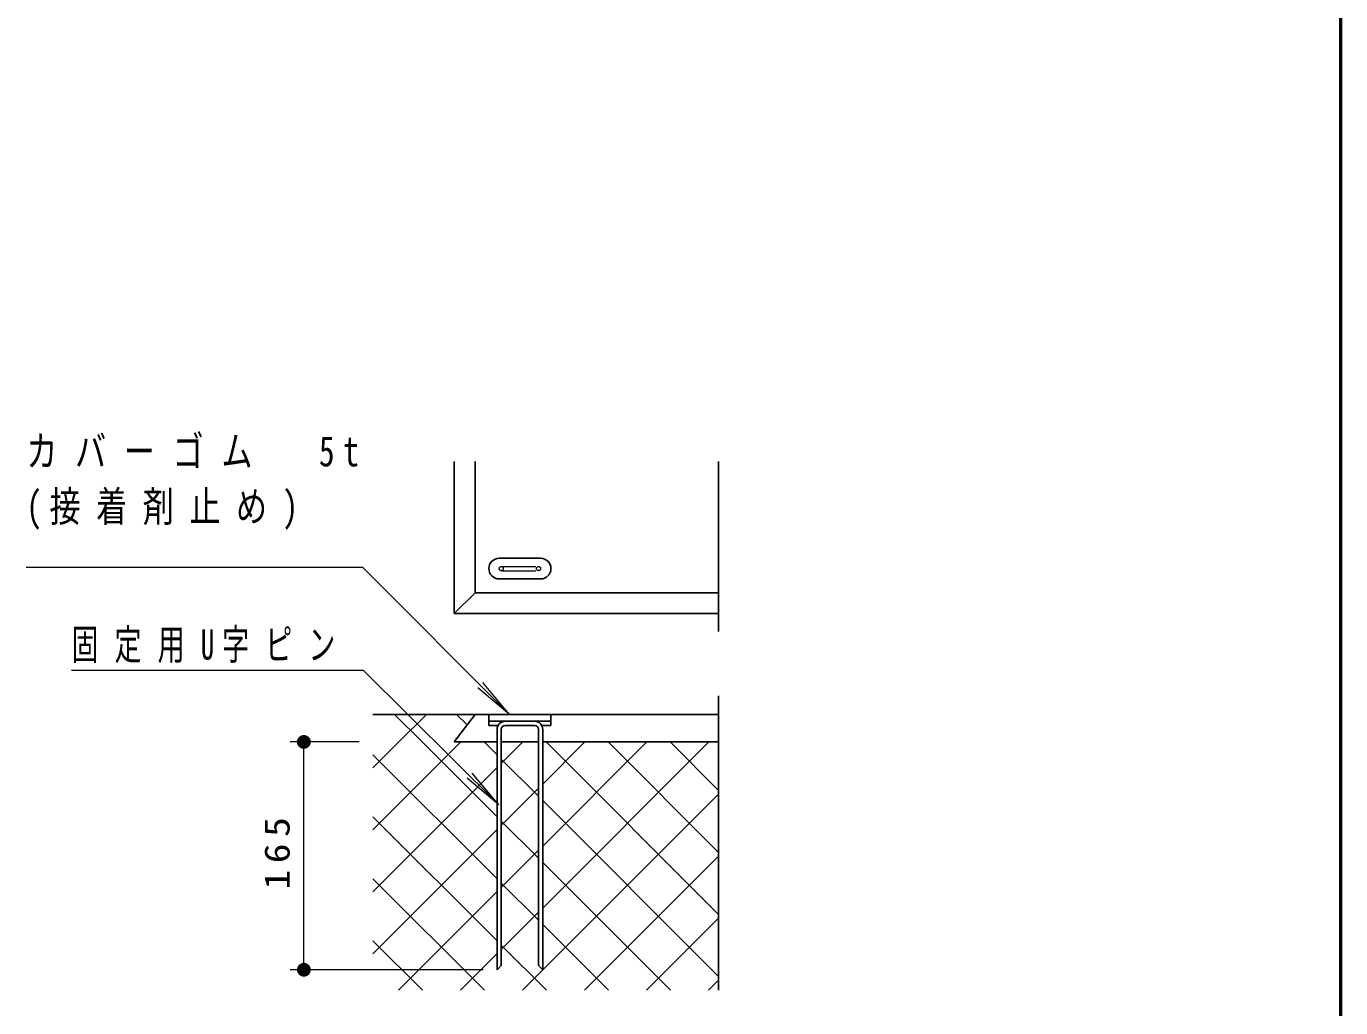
# Model space of a CAD drawing. Units: millimetres on the paper, scale 1:50. Extents: x -365 to 0, y -19 to 257.
# Drawn here: x -95.2 to 0, y 65.2 to 136.3 of the extents above; entities that cross this region are included whole.
import ezdxf

# ---------------------------------------------------------------- set-up
doc = ezdxf.new("R2010")
doc.units = ezdxf.units.MM
doc.linetypes.add('USER1', pattern=[4.5, 2.5, -2])
doc.layers.add('LY_1', color=7, linetype='Continuous', lineweight=25)
doc.styles.add('ＭＳ ゴシック', font='')
doc.styles.get('ＭＳ ゴシック').set_extended_font_data('MS Gothic')

# ---------------------------------------------------------------- blocks, each defined once
blk = doc.blocks.new('filled_dot')
at = {"color": 0, "linetype": 'Continuous', "lineweight": -2, "const_width": 1.25}
blk.add_lwpolyline([(-0.625, 0, 1), (0.625, 0, 1)], format="xyb", close=True, dxfattribs=at)

msp = doc.modelspace()

# ---------------------------------------------------------------- linework, layer by layer
at = {"layer": 'LY_1', "lineweight": 50}
msp.add_line((0, 0), (0, 257), dxfattribs=at)
at = {"layer": 'LY_1'}
for p, q in [((-64.177, 104.782), (-64.177, 93.767)), ((-62.677, 104.782), (-62.677, 95.267)), ((-45.038, 104.782), (-45.038, 92.459)), ((-60.927, 97.767), (-57.927, 97.767)), ((-60.927, 96.267), (-57.927, 96.267)), ((-62.677, 95.267), (-64.177, 93.767)), ((-62.677, 95.267), (-45.038, 95.267)), ((-64.177, 93.767), (-45.038, 93.767)), ((-45.038, 87.807), (-45.038, 66.484)), ((-70.066, 86.464), (-45.038, 86.464)), ((-64.177, 84.464), (-62.677, 86.464)), ((-61.677, 86.464), (-61.677, 85.664)), ((-61.677, 85.964), (-57.177, 85.964)), ((-61.677, 85.664), (-60.996, 85.664)), ((-60.477, 85.664), (-58.377, 85.664)), ((-57.857, 85.664), (-57.177, 85.664)), ((-57.177, 86.464), (-57.177, 85.664)), ((-61.077, 85.364), (-61.077, 67.964)), ((-60.777, 85.364), (-60.777, 68.264)), ((-58.077, 85.364), (-58.077, 68.264)), ((-57.777, 85.364), (-57.777, 67.964)), ((-64.177, 84.464), (-61.077, 84.464)), ((-60.777, 84.464), (-58.077, 84.464)), ((-57.777, 84.464), (-45.038, 84.464)), ((-61.077, 67.964), (-60.777, 68.264)), ((-57.777, 67.964), (-58.077, 68.264))]:
    msp.add_line(p, q, dxfattribs=at)
at = {"layer": 'LY_1', "lineweight": 13}
for p, q in [((-95.164, 97.12), (-70.824, 97.12)), ((-70.824, 97.12), (-60.175, 86.464)), ((-91.892, 89.67), (-70.774, 89.67)), ((-70.774, 89.67), (-60.95, 79.916)), ((-60.175, 86.464), (-62.103, 88.763)), ((-60.175, 86.464), (-62.473, 88.393)), ((-66.504, 84.464), (-68.504, 86.464)), ((-68.2, 84.464), (-66.2, 86.464)), ((-63.25, 85.7), (-64.014, 86.464)), ((-71.066, 84.464), (-76.066, 84.464)), ((-75.066, 67.964), (-75.066, 84.464)), ((-70.066, 78.108), (-63.71, 84.464)), ((-70.066, 82.598), (-68.2, 84.464)), ((-61.077, 79.037), (-66.504, 84.464)), ((-61.077, 83.527), (-62.014, 84.464)), ((-60.777, 82.907), (-59.22, 84.464)), ((-57.777, 72.437), (-45.749, 84.464)), ((-57.777, 76.927), (-50.24, 84.464)), ((-57.777, 81.417), (-54.73, 84.464)), ((-45.038, 71.979), (-57.524, 84.464)), ((-45.038, 76.469), (-53.033, 84.464)), ((-45.038, 80.959), (-48.543, 84.464)), ((-61.077, 74.547), (-70.066, 83.536)), ((-58.077, 80.527), (-60.777, 83.227)), ((-70.066, 73.618), (-61.077, 82.607)), ((-60.95, 79.916), (-62.886, 82.207)), ((-60.95, 79.916), (-63.255, 81.836)), ((-60.777, 78.417), (-58.077, 81.117)), ((-59.24, 66.484), (-45.038, 80.685)), ((-45.038, 67.489), (-57.777, 80.227)), ((-61.077, 70.057), (-70.066, 79.046)), ((-70.066, 69.128), (-61.077, 78.117)), ((-58.077, 76.037), (-60.777, 78.737)), ((-60.777, 73.927), (-58.077, 76.627)), ((-54.749, 66.484), (-45.038, 76.195)), ((-48.524, 66.484), (-57.777, 75.737)), ((-61.994, 66.484), (-70.066, 74.556)), ((-58.077, 71.547), (-60.777, 74.247)), ((-68.22, 66.484), (-61.077, 73.627)), ((-60.777, 69.437), (-58.077, 72.137)), ((-50.259, 66.484), (-45.038, 71.705)), ((-53.014, 66.484), (-57.777, 71.247)), ((-66.484, 66.484), (-70.066, 70.066)), ((-57.504, 66.484), (-60.777, 69.757)), ((-63.73, 66.484), (-61.077, 69.137)), ((-62.077, 67.964), (-76.066, 67.964)), ((-45.769, 66.484), (-45.038, 67.215))]:
    msp.add_line(p, q, dxfattribs=at)
at = {"layer": 'LY_1', "linetype": 'USER1', "lineweight": 13}
for p, q in [((-60.777, 97.167), (-58.077, 97.167)), ((-60.777, 96.867), (-58.077, 96.867))]:
    msp.add_line(p, q, dxfattribs=at)
for centre in [(-60.777, 97.017), (-58.077, 97.017)]:
    msp.add_circle(centre, 0.15, dxfattribs=at)
at = {"layer": 'LY_1'}
for centre, radius, start, end in [((-60.927, 97.017), 0.75, 90, 180), ((-57.927, 97.017), 0.75, 0, 90), ((-60.927, 97.017), 0.75, 179.99999, 270), ((-57.927, 97.017), 0.75, 270, 0), ((-60.477, 85.364), 0.6, 90, 180), ((-60.477, 85.364), 0.3, 90, 180), ((-58.377, 85.364), 0.6, 0, 90), ((-58.377, 85.364), 0.3, 0, 90)]:
    msp.add_arc(centre, radius, start, end, dxfattribs=at)

# ---------------------------------------------------------------- block references
at = {"layer": 'LY_1', "lineweight": 13, "xscale": 0.4, "yscale": 0.4}
for p, rotation in [((-75.066, 84.464), 270), ((-75.066, 67.964), 90)]:
    msp.add_blockref('filled_dot', p, dxfattribs=dict(at, rotation=rotation))

# ---------------------------------------------------------------- texts
at = {"layer": 'LY_1', "char_height": 2.199, "style": 'ＭＳ ゴシック'}
for s, insert, attachment_point in [('\\T1.57;\\W0.75;カバーゴム\u30005t', (-95.164, 106.62), 1), ('\\T1.5;\\W0.75;(接着剤止め)', (-95.164, 102.62), 1), ('\\T1.6;\\W0.65;固定用U字ピン', (-91.892, 90.17), 7)]:
    msp.add_mtext(s, dxfattribs=dict(at, insert=insert, attachment_point=attachment_point))
at = {"layer": 'LY_1', "insert": (-76.066, 76.631), "char_height": 1.833, "attachment_point": 8, "rotation": 90, "style": 'ＭＳ ゴシック'}
msp.add_mtext('\\T1.33;\\W1.15;165', dxfattribs=at)

doc.saveas('drawing.dxf')
